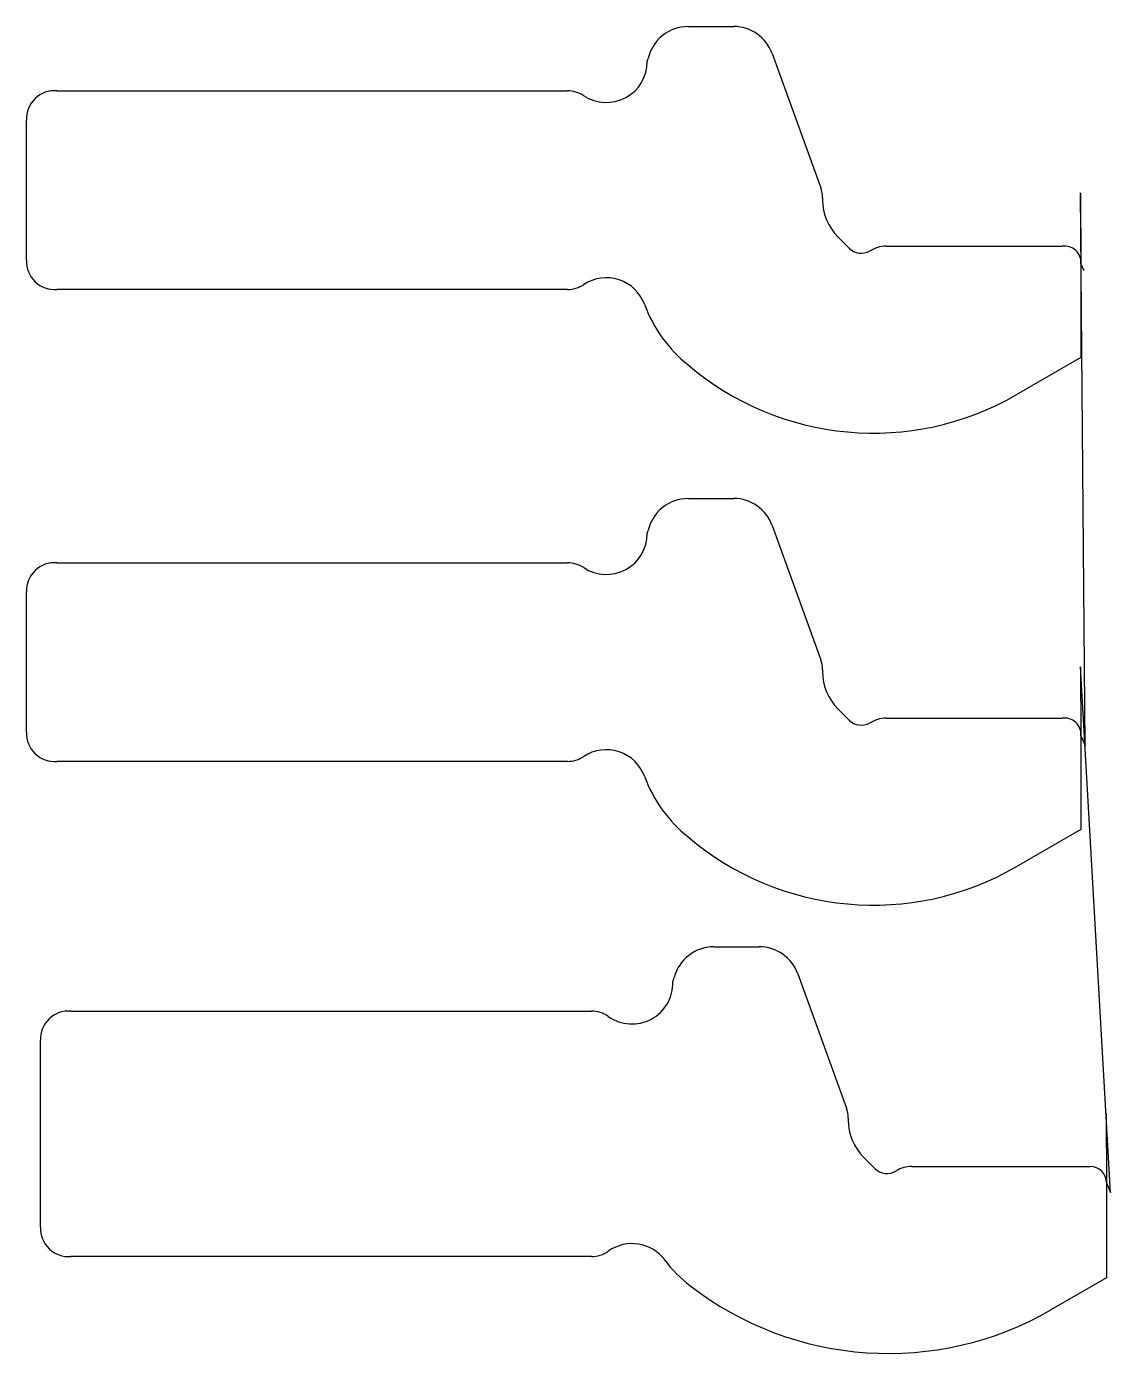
# Model space of a CAD drawing. Header units: metres. Extents: x 112 to 576, y 68 to 636.
import ezdxf

# ---------------------------------------------------------------- set-up
doc = ezdxf.new("R2010")
doc.units = ezdxf.units.M

msp = doc.modelspace()

# ---------------------------------------------------------------- linework, layer by layer
at = {"layer": 'TOOL_0'}
for p, q in [((395.191, 635.763), (414.672, 635.763)), ((377.691, 620.81), (378.079, 622.024)), ((431.125, 624.224), (451.943, 566.765)), ((125.191, 608.263), (343.608, 608.263)), ((112.191, 535.763), (112.191, 595.763)), ((452.691, 562.507), (452.691, 561.618)), ((565.025, 328.13), (562.968, 564.674)), ((562.968, 564.674), (563.191, 534.263)), ((459.281, 545.708), (464.03, 540.959)), ((479.869, 541.763), (555.191, 541.763)), ((563.191, 534.263), (563.191, 494.108)), ((563.191, 534.263), (564.402, 531.351)), ((343.608, 523.263), (125.191, 523.263)), ((563.191, 494.108), (535.52, 478.132)), ((395.191, 433.805), (414.672, 433.805)), ((431.125, 422.266), (451.943, 364.807)), ((377.691, 418.852), (378.079, 420.066)), ((125.191, 406.305), (343.608, 406.305)), ((112.191, 333.805), (112.191, 393.805)), ((452.691, 360.549), (452.691, 359.66)), ((575.847, 136.827), (562.996, 361.787)), ((562.996, 361.787), (563.191, 332.305)), ((459.281, 343.75), (464.03, 339.001)), ((479.869, 339.805), (555.191, 339.805)), ((563.191, 332.305), (563.191, 292.15)), ((563.191, 332.305), (565.025, 328.13)), ((343.608, 321.305), (125.191, 321.305)), ((563.191, 292.15), (535.52, 276.174)), ((406.152, 241.961), (425.633, 241.961)), ((442.086, 230.422), (462.904, 172.963)), ((131.151, 214.462), (353.838, 214.462)), ((118.151, 121.962), (118.151, 201.962)), ((574.084, 170.711), (574.151, 140.962)), ((463.652, 168.705), (463.652, 167.816)), ((470.242, 151.906), (474.991, 147.157)), ((490.83, 147.96), (567.152, 147.96)), ((574.151, 140.962), (574.151, 100.307)), ((574.152, 140.96), (575.847, 136.827)), ((353.838, 109.462), (131.151, 109.462)), ((574.151, 100.307), (550.349, 86.565))]:
    msp.add_line(p, q, dxfattribs=at)
for centre, radius, start, end in [((395.235, 618.182), 17.581, 90.14339, 167.37717), ((414.672, 618.263), 17.5, 19.91569, 90), ((360.191, 620.763), 17.499, 236.44342, 0.15388), ((124.179, 596.306), 12, 85.16221, 182.59346), ((343.547, 595.561), 12.702, 56.71651, 89.72485), ((439.671, 562.416), 13.02, 0.40045, 19.51351), ((475.308, 561.667), 22.617, 180.12413, 224.87819), ((469.333, 546.262), 7.5, 225, 297.75071), ((479.989, 528.694), 13.069, 90.52608, 123.24018), ((556.215, 534.838), 7, 355.28802, 98.41138), ((124.179, 535.22), 12, 177.40654, 274.83779), ((360.192, 510.763), 17.5, 19.87737, 123.55931), ((343.548, 535.964), 12.701, 270.27067, 303.2822), ((431.839, 536.865), 58.754, 200.05909, 231.39578), ((474.432, 583.971), 122.203, 229.56968, 299.99262), ((395.235, 416.224), 17.581, 90.14339, 167.37717), ((414.672, 416.305), 17.5, 19.91569, 90), ((360.191, 418.805), 17.499, 236.44342, 0.15388), ((124.179, 394.348), 12, 85.16221, 182.59346), ((343.547, 393.603), 12.702, 56.71651, 89.72485), ((439.671, 360.458), 13.02, 0.40045, 19.51351), ((475.308, 359.709), 22.617, 180.12413, 224.87819), ((469.333, 344.304), 7.5, 225, 297.75071), ((479.989, 326.736), 13.069, 90.52608, 123.24018), ((556.215, 332.88), 7, 355.28802, 98.41138), ((124.179, 333.262), 12, 177.40654, 274.83779), ((360.192, 308.805), 17.5, 19.87737, 123.55931), ((343.548, 334.006), 12.701, 270.27067, 303.2822), ((431.839, 334.907), 58.754, 200.05909, 231.39578), ((474.432, 382.013), 122.203, 229.56968, 299.99262), ((406.152, 224.461), 17.5, 90, 165.52224), ((425.633, 224.461), 17.5, 19.91569, 90), ((367.422, 234.461), 22.5, 340.59627, 345.52279), ((371.151, 226.462), 17.5, 234.75424, 1.71577), ((130.139, 202.505), 12, 85.16221, 182.59346), ((353.838, 201.962), 12.5, 54.75113, 90), ((451.152, 168.705), 12.5, 0, 19.91653), ((486.152, 167.816), 22.5, 180, 225), ((490.83, 135.46), 12.5, 90, 121.78917), ((567.152, 140.96), 7, 0, 90), ((480.294, 152.46), 7.5, 225, 301.78917), ((130.139, 121.419), 12, 177.40654, 274.83779), ((371.151, 97.463), 17.5, 36.8699, 125.24765), ((353.838, 121.962), 12.5, 270, 305.24887), ((431.151, 142.462), 57.5, 216.8691, 232.28189), ((480.921, 206.817), 138.855, 232.28244, 300.00017)]:
    msp.add_arc(centre, radius, start, end, dxfattribs=at)

doc.saveas('drawing.dxf')
